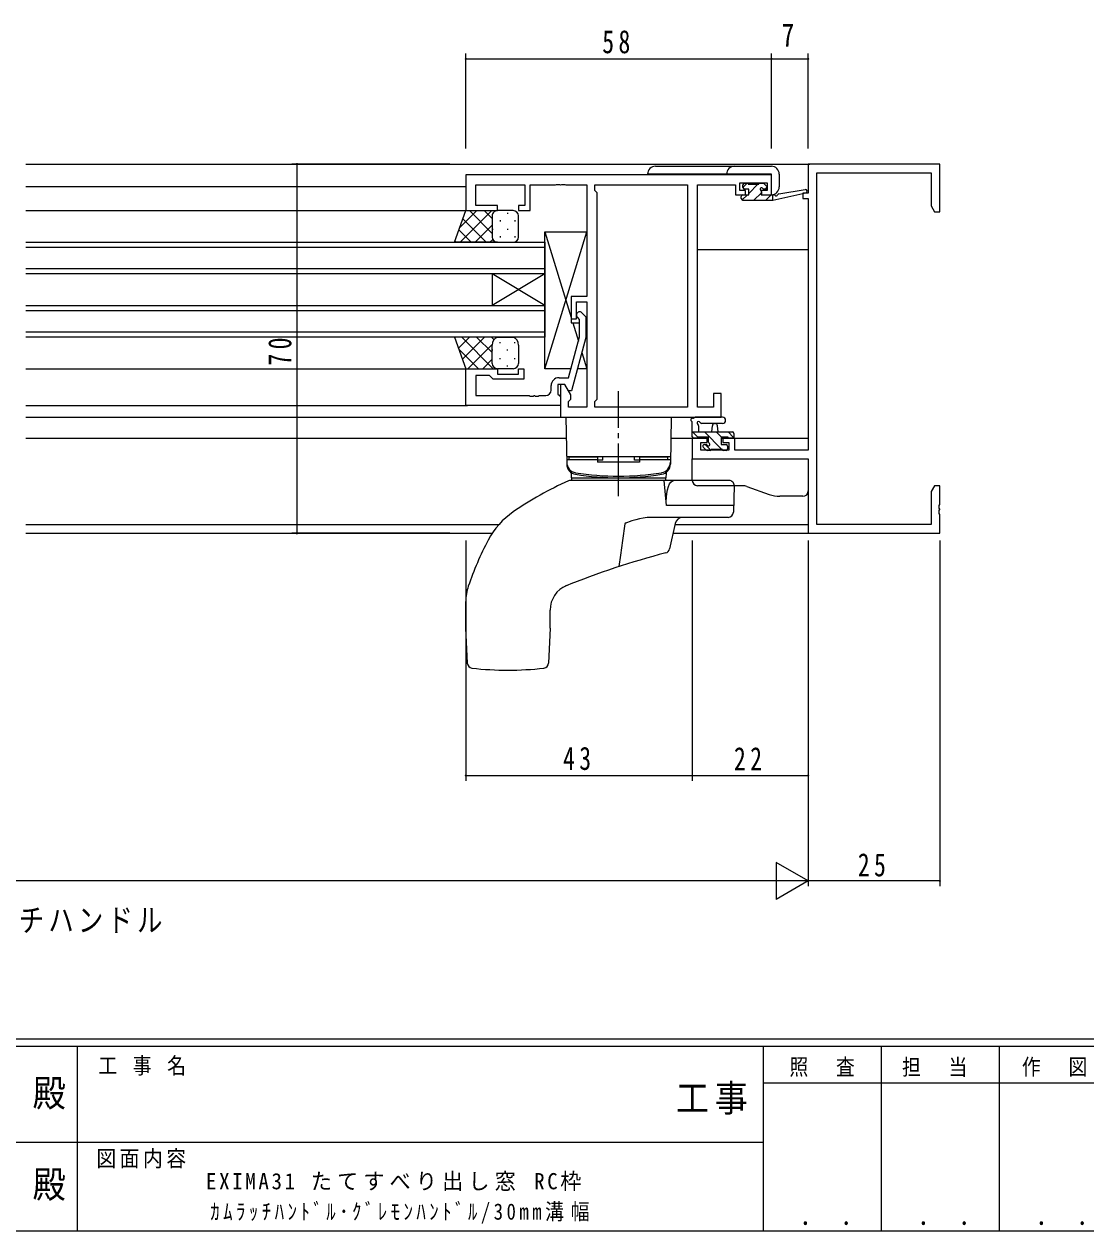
# Model space of a CAD drawing. Units: millimetres on the paper. Extents: x -397 to 397, y -282 to 282.
# Drawn here: x -19 to 182.6, y -282.1 to -53.1 of the extents above; entities that cross this region are included whole.
import ezdxf
from ezdxf.enums import TextEntityAlignment as Align

# ---------------------------------------------------------------- set-up
doc = ezdxf.new("R2010")
doc.units = ezdxf.units.MM
doc.linetypes.add('USER2', pattern=[13, 10, -1, 1, -1])
for name, color, linetype, lineweight in [('0-1_YKK_ZWAK', 7, 'Continuous', 18), ('0-3_YKK_11', 7, 'Continuous', 18), ('0-4_YKK_12', 2, 'Continuous', 18), ('0-5_YKK_13', 4, 'Continuous', 18), ('0-6_YKK_D', 6, 'Continuous', 18)]:
    doc.layers.add(name, color=color, linetype=linetype, lineweight=lineweight)
doc.layers.add('0-2_USER1', color=7, linetype='Continuous')
doc.styles.add('ＭＳ ゴシック', font='')
doc.styles.get('ＭＳ ゴシック').set_extended_font_data('MS Gothic')

msp = doc.modelspace()

# ---------------------------------------------------------------- linework, layer by layer
at = {"layer": '0-1_YKK_ZWAK'}
for p, q in [((376.092, -245.688), (-393.908, -245.688)), ((338.292, -247.088), (-393.908, -247.088)), ((-8.908, -247.088), (-8.908, -282.088)), ((121.292, -247.088), (121.292, -282.088)), ((143.692, -247.088), (143.692, -282.088)), ((166.092, -247.088), (166.092, -282.088)), ((189.476, -254.087), (121.292, -254.087)), ((-136.308, -265.287), (-7.508, -265.287)), ((-7.508, -265.287), (121.292, -265.287)), ((-393.908, -282.088), (338.292, -282.088))]:
    msp.add_line(p, q, dxfattribs=at)
at = {"layer": '0-3_YKK_11'}
for p, q in [((154.849, -79.688), (129.849, -79.688)), ((122.849, -81.688), (64.849, -81.688)), ((131.479, -148.058), (131.479, -81.318)), ((131.479, -81.318), (153.219, -81.318)), ((83.807, -83.618), (87.849, -83.618)), ((87.849, -83.618), (87.849, -104.788)), ((106.919, -83.618), (106.919, -125.758)), ((106.919, -83.618), (106.919, -125.758)), ((108.849, -83.618), (116.049, -83.618)), ((108.849, -125.758), (108.849, -83.618)), ((89.779, -124.258), (89.779, -85.118)), ((129.849, -86.188), (129.849, -133.958)), ((87.849, -104.788), (84.849, -104.788)), ((85.849, -105.788), (87.849, -105.788)), ((87.849, -105.788), (87.849, -125.758)), ((86.449, -109.136), (86.025, -108.712)), ((86.449, -112.426), (86.449, -109.136)), ((86.873, -107.863), (87.649, -108.639)), ((87.649, -108.639), (87.649, -112.584)), ((87.649, -112.584), (84.942, -122.688)), ((64.849, -125.488), (64.849, -118.488)), ((66.779, -119.788), (66.779, -123.558)), ((75.849, -120.488), (70.049, -120.488)), ((70.849, -119.488), (74.849, -119.488)), ((66.779, -123.558), (76.891, -123.558)), ((81.049, -122.558), (81.049, -121.688)), ((83.649, -121.488), (82.349, -121.488)), ((82.349, -121.488), (82.349, -123.288)), ((83.649, -121.488), (82.849, -121.488)), ((82.849, -121.488), (82.849, -127.688)), ((84.779, -123.445), (83.649, -121.488)), ((84.342, -122.688), (83.649, -121.488)), ((84.942, -122.688), (84.342, -122.688)), ((87.849, -125.758), (84.349, -125.758)), ((106.919, -125.758), (89.349, -125.758)), ((111.849, -125.758), (108.849, -125.758)), ((82.849, -127.688), (113.349, -127.688)), ((107.849, -131.688), (107.849, -135.588)), ((109.479, -133.958), (109.479, -132.488)), ((114.749, -132.488), (114.749, -133.958)), ((115.949, -133.958), (115.949, -131.688)), ((114.749, -133.958), (109.479, -133.958)), ((129.849, -133.958), (115.949, -133.958)), ((107.849, -135.588), (129.849, -135.588)), ((129.849, -135.588), (129.849, -149.688)), ((153.219, -141.779), (153.219, -148.058)), ((153.219, -148.058), (131.479, -148.058)), ((129.849, -149.688), (154.849, -149.688))]:
    msp.add_line(p, q, dxfattribs=at)
for points in [[(129.849, -79.688), (129.849, -85.188), (128.849, -85.188), (128.849, -86.188), (129.849, -86.188)], [(153.219, -81.318), (153.219, -87.596), (153.849, -88.688), (154.849, -88.688), (154.849, -79.688)], [(64.849, -81.688), (64.849, -88.488), (70.849, -88.488), (70.849, -87.488), (66.779, -87.488), (66.779, -83.618), (76.049, -83.618)], [(116.049, -83.618), (116.049, -84.418), (116.049, -85.488), (117.949, -85.488), (117.949, -84.688), (116.849, -84.688), (116.849, -83.188), (122.049, -83.188), (122.049, -84.688), (120.949, -84.688), (120.949, -85.488), (122.849, -85.488), (122.849, -81.688)], [(76.049, -83.618), (76.049, -87.488), (74.849, -87.488), (74.849, -88.488), (77.049, -88.488), (77.049, -83.618), (81.891, -83.618), (82.074, -83.498), (82.624, -83.498), (82.807, -83.618), (82.891, -83.618), (83.074, -83.498), (83.624, -83.498), (83.807, -83.618)], [(89.779, -85.118), (89.349, -84.688), (89.349, -83.618), (106.919, -83.618)], [(84.849, -104.788), (84.849, -108.988), (85.849, -108.988), (85.849, -105.788)], [(82.549, -120.188), (84.369, -120.188), (86.449, -112.426)], [(64.849, -118.488), (70.849, -118.488), (70.849, -119.488)], [(74.849, -119.488), (74.849, -118.488), (75.849, -118.488), (75.849, -120.488)], [(70.049, -120.488), (69.549, -119.988), (69.349, -119.788), (66.779, -119.788)], [(82.349, -123.288), (82.549, -123.488), (82.849, -123.788), (82.849, -125.488), (64.849, -125.488)], [(76.891, -123.558), (77.074, -123.678), (77.624, -123.678), (77.807, -123.558), (77.891, -123.558), (78.074, -123.678), (78.624, -123.678), (78.807, -123.558), (80.049, -123.558)], [(84.349, -125.758), (84.349, -124.688), (84.779, -124.258), (84.779, -123.445)], [(113.349, -127.688), (113.349, -123.188), (111.849, -123.188), (111.849, -125.758)], [(89.349, -125.758), (89.349, -124.688), (89.779, -124.258)], [(109.479, -132.488), (110.649, -132.488), (110.649, -131.688), (107.849, -131.688)], [(115.949, -131.688), (113.649, -131.688), (113.649, -132.488), (114.749, -132.488)], [(154.729, -144.413), (154.849, -144.229), (154.849, -140.688), (153.849, -140.688), (153.219, -141.779)], [(154.849, -149.688), (154.849, -146.146), (154.729, -145.963), (154.729, -145.413), (154.849, -145.229), (154.849, -145.146), (154.729, -144.963), (154.729, -144.413)]]:
    msp.add_lwpolyline(points, dxfattribs=at)
for centre, radius, start, end in [((86.449, -108.288), 0.6, 44.99999, 225.00001), ((82.549, -121.688), 1.5, 90.00001, 179.99999), ((80.049, -122.558), 1, 270.00001, 359.99999)]:
    msp.add_arc(centre, radius, start, end, dxfattribs=at)
at = {"layer": '0-4_YKK_12'}
for p, q in [((-18.651, -79.688), (130.149, -79.688)), ((-18.651, -83.888), (64.849, -83.888)), ((106.919, -83.888), (106.919, -125.458)), ((-18.651, -88.488), (65.349, -88.488)), ((-18.651, -94.488), (79.849, -94.488)), ((79.849, -95.488), (-18.651, -95.488)), ((79.849, -94.488), (79.849, -100.488)), ((108.849, -95.888), (129.849, -95.888)), ((-18.651, -99.488), (79.849, -99.488)), ((79.849, -100.488), (-18.651, -100.488)), ((69.849, -100.488), (69.849, -106.488)), ((79.849, -100.488), (69.849, -106.488)), ((79.849, -106.488), (69.849, -100.488)), ((79.849, -100.488), (79.849, -106.488)), ((-18.651, -106.488), (79.849, -106.488)), ((79.849, -107.488), (-18.651, -107.488)), ((79.849, -106.488), (79.849, -112.488)), ((-18.651, -111.488), (79.849, -111.488)), ((79.849, -112.488), (-18.651, -112.488)), ((-18.651, -118.488), (64.849, -118.488)), ((-18.651, -125.488), (65.149, -125.488)), ((-18.651, -127.688), (106.919, -127.688)), ((-18.651, -131.688), (83.919, -131.688)), ((103.779, -131.688), (110.949, -131.688)), ((113.349, -131.688), (129.849, -131.688)), ((129.349, -135.588), (129.349, -135.588)), ((-18.651, -148.058), (71.134, -148.058)), ((104.575, -148.058), (129.849, -148.058)), ((-18.651, -149.688), (69.88, -149.688)), ((104.249, -149.688), (130.149, -149.688))]:
    msp.add_line(p, q, dxfattribs=at)
at = {"layer": '0-5_YKK_13'}
for p, q in [((100.851, -80.068), (122.851, -80.068)), ((122.851, -81.568), (99.351, -81.568)), ((122.851, -85.468), (122.851, -81.568)), ((124.351, -81.568), (124.351, -83.968)), ((118.26, -83.288), (117.451, -84.097)), ((117.451, -84.088), (117.451, -83.588)), ((117.751, -83.288), (118.251, -83.288)), ((118.451, -83.488), (120.451, -83.488)), ((120.305, -83.488), (118.551, -85.242)), ((120.651, -83.288), (121.251, -83.288)), ((121.751, -84.388), (121.412, -84.388)), ((121.463, -83.375), (121.963, -83.875)), ((122.038, -84), (121.651, -84.388)), ((124.262, -85.307), (129.301, -84.491)), ((117.151, -86.188), (117.151, -85.788)), ((118.305, -85.488), (117.331, -86.462)), ((117.451, -85.488), (118.551, -85.488)), ((117.451, -86.488), (123.149, -86.488)), ((120.951, -85.087), (119.551, -86.488)), ((122.796, -85.488), (121.796, -86.488)), ((123.149, -86.488), (129.415, -85.08)), ((123.149, -85.488), (123.236, -85.473)), ((123.149, -86.488), (123.149, -85.488)), ((62.706, -94.488), (64.849, -88.488)), ((63.683, -91.752), (66.947, -88.488)), ((63.776, -94.488), (69.776, -88.488)), ((64.849, -88.488), (70.849, -88.488)), ((69.849, -92.809), (65.528, -88.488)), ((69.849, -89.98), (68.356, -88.488)), ((73.849, -88.488), (70.849, -88.488)), ((72.769, -88.908), (72.769, -89.108)), ((68.699, -94.488), (64.283, -90.072)), ((66.604, -94.488), (69.849, -91.243)), ((69.849, -89.488), (69.849, -93.088)), ((69.849, -89.488), (69.849, -93.488)), ((71.354, -90.323), (71.354, -90.523)), ((74.184, -90.323), (74.184, -90.523)), ((74.849, -93.488), (74.849, -89.488)), ((65.871, -94.488), (63.539, -92.156)), ((69.939, -91.938), (69.939, -92.138)), ((71.354, -93.353), (71.354, -93.553)), ((72.769, -91.938), (72.769, -92.138)), ((74.184, -93.353), (74.184, -93.553)), ((79.849, -92.488), (84.849, -108.738)), ((79.849, -92.488), (87.849, -92.488)), ((79.849, -118.488), (79.849, -92.488)), ((79.849, -118.488), (87.849, -92.488)), ((87.849, -92.488), (87.849, -104.788)), ((70.849, -94.488), (62.706, -94.488)), ((63.042, -94.488), (62.795, -94.24)), ((69.433, -94.488), (69.965, -93.955)), ((70.849, -94.488), (73.849, -94.488)), ((79.849, -117.888), (79.849, -93.888)), ((87.849, -104.788), (84.849, -104.788)), ((85.172, -109.788), (86.232, -113.234)), ((87.649, -109.788), (87.849, -109.788)), ((87.649, -109.788), (87.849, -109.788)), ((87.849, -109.788), (87.849, -118.488)), ((62.717, -112.517), (62.746, -112.488)), ((63.461, -114.602), (65.575, -112.488)), ((70.072, -118.488), (64.072, -112.488)), ((64.205, -116.686), (68.403, -112.488)), ((65.232, -118.488), (69.849, -113.871)), ((69.849, -115.436), (66.9, -112.488)), ((70.195, -112.954), (69.729, -112.488)), ((69.849, -117.488), (69.849, -113.988)), ((70.849, -112.488), (73.849, -112.488)), ((71.354, -113.623), (71.354, -113.423)), ((74.184, -113.623), (74.184, -113.423)), ((74.849, -113.988), (74.849, -117.488)), ((67.243, -118.488), (63.519, -114.763)), ((68.06, -118.488), (69.849, -116.699)), ((69.939, -115.038), (69.939, -114.838)), ((71.354, -116.653), (71.354, -116.453)), ((72.769, -115.038), (72.769, -114.838)), ((74.184, -116.653), (74.184, -116.453)), ((86.896, -115.392), (87.849, -118.488)), ((69.939, -117.902), (69.939, -117.868)), ((73.849, -118.488), (70.849, -118.488)), ((72.769, -118.068), (72.769, -117.868)), ((84.825, -118.488), (79.849, -118.488)), ((87.849, -118.488), (86.067, -118.488)), ((83.849, -127.688), (84.004, -136.581)), ((83.849, -127.688), (103.849, -127.688)), ((103.849, -127.688), (103.694, -136.581)), ((113.577, -127.688), (108.415, -127.688)), ((107.849, -131.388), (107.849, -128.707)), ((107.849, -130.488), (115.449, -130.488)), ((108.942, -131.538), (107.892, -130.488)), ((109.049, -129.307), (109.049, -130.488)), ((113.577, -128.888), (109.616, -128.89)), ((113.437, -133.788), (110.137, -130.488)), ((111.549, -130.488), (111.651, -129.343)), ((113.382, -131.488), (112.382, -130.488)), ((112.749, -130.488), (112.647, -129.343)), ((115.697, -131.557), (114.627, -130.488)), ((108.749, -131.688), (108.149, -131.688)), ((115.449, -131.688), (114.849, -131.688)), ((115.749, -130.788), (115.749, -131.388)), ((110.437, -133.9), (109.937, -133.4)), ((110.149, -132.888), (110.488, -132.888)), ((111.359, -133.955), (110.292, -132.888)), ((111.249, -133.988), (110.649, -133.988)), ((113.549, -133.788), (111.449, -133.788)), ((114.249, -133.988), (113.749, -133.988)), ((114.549, -133.188), (114.549, -133.688)), ((103.701, -135.188), (83.997, -135.188)), ((84.001, -135.688), (84.001, -136.236)), ((84.001, -135.688), (89.849, -135.688)), ((84.499, -135.688), (84.499, -135.188)), ((84.499, -135.188), (89.849, -135.188)), ((89.849, -135.188), (89.849, -136.188)), ((90.849, -135.868), (89.849, -135.868)), ((90.849, -135.868), (90.849, -135.188)), ((96.849, -135.868), (96.849, -135.188)), ((97.849, -135.868), (96.849, -135.868)), ((97.849, -135.188), (103.199, -135.188)), ((97.849, -135.688), (103.697, -135.688)), ((103.199, -135.688), (103.199, -135.188)), ((103.697, -135.688), (103.697, -136.236)), ((107.849, -139.688), (107.849, -135.588)), ((107.849, -135.588), (129.849, -135.588)), ((129.849, -135.588), (129.849, -141.688)), ((84.833, -138.286), (84.849, -139.188)), ((84.849, -139.188), (102.849, -139.188)), ((84.949, -139.688), (84.949, -139.188)), ((84.949, -139.188), (102.749, -139.188)), ((102.749, -139.188), (102.749, -139.688)), ((102.865, -138.286), (102.849, -139.188)), ((114.813, -139.688), (84.735, -139.688)), ((102.92, -144.451), (102.503, -139.688)), ((103.005, -142.146), (103.14, -141.457)), ((103.14, -141.457), (103.321, -140.854)), ((103.321, -140.854), (103.542, -140.359)), ((103.542, -140.359), (103.793, -139.991)), ((103.793, -139.991), (104.066, -139.764)), ((104.066, -139.764), (104.349, -139.688)), ((117.5, -140.688), (108.849, -140.688)), ((115.813, -140.723), (115.638, -145.723)), ((118.177, -140.806), (122.419, -142.334)), ((102.893, -143.672), (102.922, -142.894)), ((102.92, -144.451), (102.893, -143.672)), ((102.922, -142.894), (103.005, -142.146)), ((128.849, -142.688), (124.452, -142.688)), ((115.717, -144.451), (102.92, -144.451)), ((99.265, -146.721), (98.544, -146.815)), ((99.986, -146.688), (99.265, -146.721)), ((114.639, -146.688), (99.986, -146.688)), ((104.59, -147.865), (103.529, -152.686)), ((94.222, -153.882), (93.927, -156.024)), ((64.849, -167.688), (64.849, -162.657)), ((80.849, -167.688), (80.849, -164.283)), ((65.14, -174.345), (64.849, -167.688)), ((80.849, -167.688), (80.558, -174.345))]:
    msp.add_line(p, q, dxfattribs=at)
at = {"layer": '0-5_YKK_13', "linetype": 'USER2'}
msp.add_line((93.849, -142.688), (93.849, -122.758), dxfattribs=at)
at = {"layer": '0-5_YKK_13'}
for points in [[(118.551, -85.488), (118.551, -84.388), (117.751, -84.388)], [(120.951, -84.849), (120.951, -85.488), (123.149, -85.488)], [(84.849, -104.788), (84.849, -109.788), (86.449, -109.788)], [(70.849, -112.488), (62.706, -112.488), (64.849, -118.488), (70.849, -118.488)], [(110.949, -132.427), (110.949, -131.488), (108.949, -131.488)], [(114.649, -131.488), (113.349, -131.488), (113.349, -132.888), (114.249, -132.888)], [(97.849, -135.188), (97.849, -136.188), (89.849, -136.188)], [(98.544, -146.815), (97.82, -146.959), (97.102, -147.143), (96.34, -147.377), (95.846, -147.546), (95.532, -147.66), (95.333, -147.735), (95.208, -147.785), (95.131, -147.819), (95.082, -147.842), (95.052, -147.859), (95.026, -147.88), (95.019, -147.889), (95.015, -147.899), (94.602, -151.076), (94.222, -153.882)]]:
    msp.add_lwpolyline(points, dxfattribs=at)
for centre, radius, start, end in [((100.851, -81.568), 1.5, 90, 180), ((115.851, -81.568), 1.5, 90, 180), ((122.851, -81.568), 1.5, 0, 90), ((117.751, -83.588), 0.3, 90, 180), ((117.751, -84.088), 0.3, 180, 270), ((118.251, -83.488), 0.2, 0, 90), ((120.651, -83.488), 0.2, 90, 180), ((120.951, -84.388), 0.25, 33.05573, 236.94427), ((120.651, -84.849), 0.3, 0, 56.94427), ((121.412, -84.088), 0.3, 213.05573, 270), ((121.251, -83.588), 0.3, 45, 90), ((121.751, -84.088), 0.3, 270, 45), ((122.851, -83.968), 1.5, 270, 0), ((129.349, -84.788), 0.3, 282.65862, 99.19754), ((117.451, -85.788), 0.3, 90, 180), ((117.451, -86.188), 0.3, 180, 270), ((123.284, -85.77), 0.3, 39.19754, 99.19754), ((123.749, -85.39), 0.3, 219.19754, 339.19754), ((124.31, -85.603), 0.3, 99.19754, 159.19754), ((70.849, -89.488), 1, 90.0001, 180.0001), ((73.849, -89.488), 1, 0.0001, 90.0001), ((70.849, -93.488), 1, 180.0001, 270.0001), ((73.849, -93.488), 1, 270.0001, 0.0001), ((71.381, -113.926), 1.534, 110.30864, 182.31157), ((73.317, -113.926), 1.534, 357.6883, 69.69119), ((70.849, -117.488), 1, 179.9999, 269.9999), ((73.849, -117.488), 1, 269.9999, 359.9999), ((107.849, -128.188), 0.3, 79.47122, 240), ((107.959, -127.598), 0.3, 259.47122, 319.47122), ((108.415, -127.988), 0.3, 90, 139.47122), ((113.576, -128.288), 0.6, 270.04023, 90.04023), ((107.549, -128.707), 0.3, 0, 60), ((109.049, -128.788), 0.3, 19.18976, 240), ((108.749, -129.307), 0.3, 0, 60), ((109.616, -128.59), 0.3, 199.18976, 270.04023), ((112.149, -129.388), 0.5, 5.09207, 174.90793), ((115.449, -130.788), 0.3, 0, 90), ((108.149, -131.388), 0.3, 180, 270), ((108.749, -131.488), 0.2, 270, 0), ((110.949, -132.888), 0.25, 213.05573, 56.94427), ((111.249, -132.427), 0.3, 180, 236.94427), ((114.849, -131.488), 0.2, 180, 270), ((115.449, -131.388), 0.3, 270, 0), ((110.149, -133.188), 0.3, 90, 225), ((110.649, -133.688), 0.3, 225, 270), ((110.488, -133.188), 0.3, 33.05573, 90), ((111.249, -133.788), 0.2, 270, 0), ((113.749, -133.788), 0.2, 180, 270), ((114.249, -133.188), 0.3, 0, 90), ((114.249, -133.688), 0.3, 270, 0), ((86.001, -136.236), 2, 180, 260.68785), ((86.004, -136.546), 2, 181, 260.69127), ((101.694, -136.546), 2, 279.30873, 359), ((101.697, -136.236), 2, 279.31215, 0), ((84.583, -138.291), 0.25, 1, 50.84749), ((93.849, -88.376), 50.5, 260.68785, 279.31215), ((93.849, -88.685), 50.5, 260.69127, 279.30873), ((103.115, -138.291), 0.25, 129.15251, 179), ((110.749, -199.162), 65, 113.98266, 124.58649), ((84.735, -140.688), 1, 90, 113.98266), ((108.849, -139.688), 1, 180, 270), ((108.849, -139.688), 1, 180, 270), ((114.813, -140.688), 1, 358, 90), ((117.5, -142.688), 2, 70.20112, 90), ((128.849, -141.688), 1, 270, 0), ((124.452, -136.688), 6, 250.20112, 270), ((82.366, -157.999), 15, 124.58649, 152.13548), ((114.639, -145.688), 1, 270, 358), ((106.055, -148.188), 1.5, 90, 167.59259), ((122.149, -179.031), 60, 152.13548, 161.27295), ((102.553, -152.471), 1, 284.46039, 347.59259), ((140.259, -298.688), 150, 104.46039, 112.17895), ((73.849, -162.657), 9, 161.27295, 180), ((85.849, -164.283), 5, 112.03923, 180), ((66.139, -174.302), 1, 182.5, 263.41335), ((72.849, -116.188), 59.5, 263.41335, 276.58665), ((79.559, -174.302), 1, 276.58665, 357.5)]:
    msp.add_arc(centre, radius, start, end, dxfattribs=at)
at = {"layer": '0-6_YKK_D'}
for p, q in [((64.849, -76.688), (64.849, -58.688)), ((122.849, -76.688), (122.849, -58.688)), ((122.849, -76.688), (122.849, -58.688)), ((129.849, -76.688), (129.849, -58.688)), ((64.849, -59.688), (122.849, -59.688)), ((122.849, -59.688), (129.849, -59.688)), ((61.849, -79.688), (31.801, -79.688)), ((32.801, -79.688), (32.801, -149.688)), ((61.849, -149.688), (31.801, -149.688)), ((64.849, -151.058), (64.849, -196.688)), ((107.849, -151.058), (107.849, -196.688)), ((107.849, -151.058), (107.849, -196.688)), ((129.849, -151.058), (129.849, -196.688)), ((129.849, -151.058), (129.849, -216.688)), ((129.849, -151.058), (129.849, -216.688)), ((154.849, -151.058), (154.849, -216.688)), ((64.849, -195.688), (107.849, -195.688)), ((107.849, -195.688), (129.849, -195.688)), ((123.787, -212.188), (123.787, -219.188)), ((129.849, -215.688), (123.787, -212.188)), ((122.849, -215.688), (-163.151, -215.688)), ((129.849, -215.688), (117.725, -215.688)), ((129.849, -215.688), (123.787, -219.188)), ((154.849, -215.688), (129.849, -215.688))]:
    msp.add_line(p, q, dxfattribs=at)
for centre, start, end in [((64.849, -59.688), 0, 180), ((64.849, -59.688), 180, 0), ((122.849, -59.688), 0, 180), ((122.849, -59.688), 0, 180), ((122.849, -59.688), 180, 0), ((122.849, -59.688), 180, 0), ((129.849, -59.688), 0, 180), ((129.849, -59.688), 180, 0), ((32.801, -79.688), 90, 270), ((32.801, -79.688), 270, 90), ((32.801, -149.688), 90, 270), ((32.801, -149.688), 270, 90), ((64.849, -195.688), 0, 180), ((64.849, -195.688), 180, 0), ((107.849, -195.688), 0, 180), ((107.849, -195.688), 0, 180), ((107.849, -195.688), 180, 0), ((107.849, -195.688), 180, 0), ((129.849, -195.688), 0, 180), ((129.849, -195.688), 180, 0), ((154.849, -215.688), 0, 180), ((154.849, -215.688), 180, 0)]:
    msp.add_arc(centre, 0.106, start, end, dxfattribs=at)

# ---------------------------------------------------------------- texts
at = {"layer": '0-1_YKK_ZWAK', "style": 'ＭＳ ゴシック', "width": 0.9}
for p in [(-17.39, -260.044), (-17.39, -277.365)]:
    msp.add_text('殿', height=5.132, dxfattribs=at).set_placement(p, align=Align.BOTTOM_LEFT)
at = {"layer": '0-1_YKK_ZWAK', "attachment_point": 7, "style": 'ＭＳ ゴシック'}
for s, insert, char_height in [('\\T1.22;\\W0.85;工\\~事\\~名', (-4.896, -252.62), 3.079), ('\\T1.24;\\W0.85;照\\~\\~査', (126.281, -252.868), 3.079), ('\\T1.24;\\W0.85;担\\~\\~当', (147.646, -252.868), 3.079), ('\\T1.24;\\W0.85;作\\~\\~図', (170.412, -252.85), 3.079), ('\\T1.17;\\W0.9;工事', (104.723, -260.044), 5.132), ('\\T1.17;\\W0.9;図面内容', (-5.291, -270.236), 3.079), ('\\T1.24;\\W0.85;\\~．\\~．', (125.747, -281.034), 3.592), ('\\T1.24;\\W0.85;\\~．\\~．', (148.147, -281.034), 3.592), ('\\T1.24;\\W0.85;\\~．\\~．', (170.547, -281.034), 3.592)]:
    msp.add_mtext(s, dxfattribs=dict(at, insert=insert, char_height=char_height))
at = {"layer": '0-2_USER1', "attachment_point": 7, "style": 'ＭＳ ゴシック'}
for s, insert, char_height in [('\\T1.17;\\W0.8;カムラッチハンドル', (-42.47, -225.761), 4.399), ('\\T1.25;\\W0.95;EXIMA31\\~たてすべり出し窓\\~RC枠', (15.529, -274.537), 3.079), ('\\T1.37;\\W0.85;ｶﾑﾗｯﾁﾊﾝﾄﾞﾙ･ｸﾞﾚﾓﾝﾊﾝﾄﾞﾙ/30mm溝幅', (16.349, -280.712), 3.079)]:
    msp.add_mtext(s, dxfattribs=dict(at, insert=insert, char_height=char_height))
at = {"layer": '0-6_YKK_D', "color": 7, "style": 'ＭＳ ゴシック', "width": 0.8}
msp.add_text('7', height=4.399, dxfattribs=at).set_placement((124.802, -58.688), align=Align.BOTTOM_LEFT)
at = {"layer": '0-6_YKK_D', "color": 7, "char_height": 4.399, "attachment_point": 7, "style": 'ＭＳ ゴシック'}
for s, insert in [('\\T1.37;\\W0.75;58', (90.754, -58.688)), ('\\T1.37;\\W0.75;43', (83.315, -194.688)), ('\\T1.37;\\W0.75;22', (115.754, -194.688)), ('\\T1.37;\\W0.75;25', (139.267, -214.888))]:
    msp.add_mtext(s, dxfattribs=dict(at, insert=insert))
at = {"layer": '0-6_YKK_D', "color": 7, "insert": (31.801, -117.88), "char_height": 4.399, "attachment_point": 7, "rotation": 90, "style": 'ＭＳ ゴシック'}
msp.add_mtext('\\T1.37;\\W0.75;70', dxfattribs=at)

doc.saveas('drawing.dxf')
